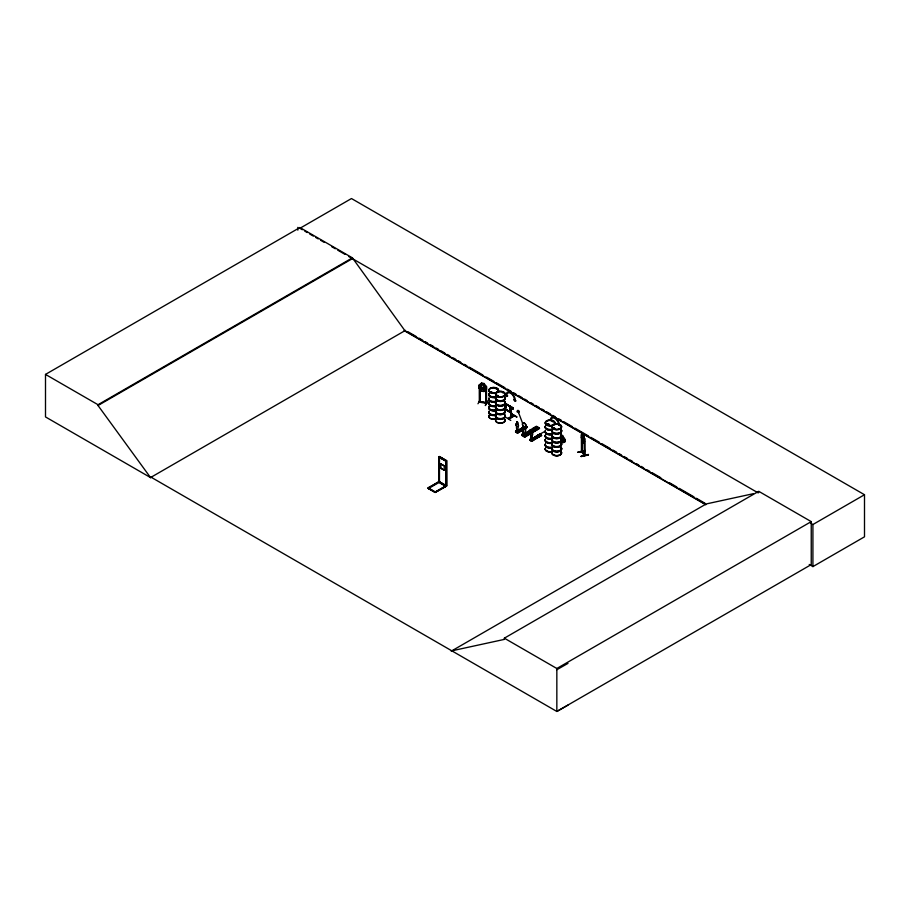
<?xml version="1.0" encoding="UTF-8"?>
<svg xmlns="http://www.w3.org/2000/svg" width="910" height="910" viewBox="0 0 910 910"><rect width="100%" height="100%" fill="white"/><g stroke="black" fill="none" stroke-linecap="round" stroke-linejoin="round"><path stroke-width="1.36" d="M584.55 455.034L581.717 451.542L584.857 455.614L584.8 438.757L584.163 438.21L584.447 455.011M517.801 431.886L518.131 426.574A1.718 1.001 59.5 0 0 517.87 424.219L517.79 422.308M524.319 433.729L523.136 434.332L522.966 425.994A2.582 1.502 59.5 0 1 522.966 423.013A2.582 1.502 59.5 0 1 525.571 424.481A2.582 1.502 59.5 0 1 525.571 427.461L525.195 435.355C521.498 435.196 524.217 432.83 523.489 434.479M525.298 435.298L525.684 427.393A2.582 1.502 59.5 0 0 525.684 424.424A2.582 1.502 59.5 0 0 523.079 422.945A2.582 1.502 59.5 0 0 523.079 425.925L523.489 434.388L523.887 433.57M532.361 430.885L532.145 432.466A1.718 1.001 59.5 0 1 532.407 434.821L532.077 440.133L530.848 439.439L530.587 433.877A1.718 1.001 59.5 0 1 530.917 431.772L531.008 429.952M532.407 434.821L532.145 440.087L530.541 439.075L530.541 440.303M581.467 451.61L581.422 434.73M581.752 452.008L581.752 434.752L582.036 451.906M509.953 405.905L510.1 406.622M510.533 412.366L504.879 409.159M511.682 409.272C509.566 408.363 512.876 409.079 511.079 409.625L510.203 409.09L511.272 408.772M516.573 423.571L516.641 423.525A1.718 1.001 59.5 0 0 516.391 425.596L516.311 425.641A1.718 1.001 59.5 0 1 516.573 423.571L517.096 421.592M517.21 430.953L516.414 431.306L518.461 432.296L518.461 431.567L517.324 432.068L517.608 433.126L527.379 427.37L525.389 425.937M516.357 432.011C516.277 431.42 517.733 430.111 516.584 431.42M530.951 439.632L531.338 438.995L531.099 440.622L531.03 439.257M510.237 406.417L504.879 402.971M509.918 406.736L509.759 412.264L509.759 411.559M510.51 406.702L509.702 406.11M510.237 412.025L504.879 408.59M510.499 412.355L504.697 409.261M582.411 436.163L582.832 434.298M521.987 428.428L521.885 429.065M490.581 391.994L491.639 391.766M496.132 388.945L496.905 389.014L496.291 388.65M496.769 389.036L496.917 388.957M497.906 395.463C499.328 396.112 496.189 396.191 497.793 395.554M503.185 392.438L503.344 392.483M503.185 392.517L502.968 393.029M547.968 424.367L547.718 425.061A4.812 2.775 0 0 0 546.683 425.482M548.252 424.526L547.763 424.208L548.059 424.947M553.132 421.739L552.552 421.398L553.223 421.705M553.018 421.421L553.325 421.466M554.884 428.53L553.485 428.394L554.531 428.701M559.24 425.505L560.014 425.323M559.752 425.072L559.491 425.618A6.495 3.754 60 0 0 554.941 417.588A6.495 3.754 60 0 0 550.345 420.238L549.583 419.806M581.888 435.492L582.491 433.513L581.456 434.798L581.376 437.448L582.468 441.43M578.032 452.361L585.107 450.564L577.884 452.247M518.222 411.183C518.552 408.545 515.572 412.651 517.801 411.786M518.245 411.775C518.552 414.71 520.509 409.022 518.245 411.775L522.636 423.377M438.973 457.195L446.264 461.404M438.973 456.843L446.321 460.949L438.87 456.774L439.086 481.97M439.359 456.547L446.662 460.71L446.662 485.94L435.276 492.526L427.984 488.317L438.961 481.458L446.662 485.94L446.571 460.676L439.371 456.479L438.722 456.865L438.722 481.595L446.321 486.076L446.264 460.858L446.207 486.213L435.276 492.242L428.053 488.181L435.344 492.39M438.495 482.175L445.763 486.406M438.859 481.902L446.093 486.076M438.859 481.549L446.264 485.69M481.606 385.783L482.414 383.611L483.995 386.25M505.562 417.144L510.794 420.443M434.855 492.219L446.093 485.724M446.605 485.872L435.333 492.003M480.423 399.82L477.955 403.756M484.063 383.519L485.189 388.479L483.608 389.764L482.004 389.446L480.389 387.546L481.617 383.11L479.104 385.271L481.583 383.03L484.063 383.519L486.475 386.704L486.509 389.332L484.029 391.573L481.549 391.084L479.104 387.944L479.138 385.226M479.104 387.944L481.549 391.084L481.549 383.076M484.018 391.448L484.029 383.565M479.923 385.385L479.263 385.248L479.32 402.152L486.452 403.323M485.769 386.568L485.815 403.437L486.497 403.517L486.509 386.522L485.826 386.397L485.701 403.392L486.531 403.323M486.497 402.902L479.183 401.458L479.195 402.095L480.093 402.084L480.014 385.237M487.817 400.991L485.292 405.564L487.862 401.299M583.446 438.677L583.094 439.257L582.411 437.335M439.405 482.232L439.405 456.979L439.371 482.266L428.439 488.556M511.079 408.749L511.079 417.474L510.487 406.213L509.918 411.65M490.456 392.29L491.616 391.937L490.774 392.051M497.668 395.463L497.144 396.146M498.111 395.907L497.599 395.509M497.292 396.146L498.236 395.861M547.41 424.174L546.808 424.526L547.342 424.959M547.024 424.515L547.979 424.583L547.206 424.458M554.531 428.485L553.678 428.2M581.456 434.798L582.468 433.422L584.584 438.836L584.584 455.694L581.501 451.701M582.468 433.422L583.526 434.855L583.458 442.84L584.584 441.509L583.538 442.817L582.389 441.452L581.422 437.403M483.995 387.421L482.38 388.138L481.606 386.955M530.928 429.998L531.531 429.895M521.783 428.667L522.681 428.599M537.059 437.118L536.161 437.198M536.968 437.3L536.707 436.641M497.463 395.531L497.258 396.237M554.088 428.041L553.61 428.633M582.059 451.997L582.025 439.325M516.618 430.532L515.629 431.113L516.118 432.296L523.443 427.973M516.994 432.807L515.629 431.84L524.308 427.052M527.356 427.37L526.731 427.006L517.085 432.75L523.705 429.054L517.13 432.773L517.585 433.137M521.953 435.298L521.942 434.059L523.432 433.171L523.75 435.947L524.16 433.581L523.386 434.195L526.196 435.833L525.98 434.616L524.49 436.368L522.158 435.048L523.648 433.296M522.249 435.594L536.115 427.905M535.091 427.177C543.236 430.748 531.144 427.609 536.582 426.301L539.573 428.439L524.911 437.084L521.942 435.151L522.294 435.64L537.298 427.188M524.706 436.823L523.955 436.538L524.729 436.846L539.346 428.064L536.582 426.517L521.714 435.287M538.993 428.144L524.49 436.368M539.198 428.246L524.49 436.834L524.706 435.617L526.196 434.741M531.838 441.361L541.507 435.219L539.664 434.184L529.995 440.326L540.165 434.775L530.029 440.338L529.904 439.359L530.894 438.768L530.041 440.019M530.109 440.383L540.142 434.775M541.655 435.606L531.247 441.031L541.507 435.219M531.747 441.202L529.745 440.178L539.664 434.332L541.302 435.412M531.599 441.213L531.599 440.315L531.599 440.895M516.641 422.012L517.255 421.66M518.131 426.574L518.052 426.619A1.718 1.001 59.5 0 0 517.801 424.265L517.346 421.819M516.755 430.612L515.629 431.113M524.16 426.801L515.47 431.932L524.183 426.904M515.879 432.17L523.318 427.825M518.461 431.567L517.324 432.068M527.231 426.983L526.242 427.711L527.231 427.131L525.389 426.085M517.483 432.978L523.671 429.509M522.897 435.469L522.897 433.626L523.955 434.104M523.466 434.4L523.83 434.172M529.802 430.293C537.947 433.865 525.855 430.726 531.292 429.418L534.056 431.192L531.292 429.418M532.612 428.633C540.756 432.216 528.664 429.076 534.102 427.757L536.866 429.543L534.102 427.757M521.726 435.31L537.139 426.961M536.729 426.858L522.078 435.503L537.116 426.824M532.077 432.512L531.94 430.953M523.955 436.538L538.811 427.768M524.319 436.754L539.334 427.859M530.587 433.877L530.758 439.598L531.383 439.325M535.148 436.993L536.138 436.265L537.981 437.3M539.857 436.197L538.003 435.162C534.909 436.129 541.939 437.892 537.014 435.742L545.158 431.26M538.674 434.764C543.588 436.914 536.559 435.162 539.664 434.184M531.599 440.315L532.737 439.814L532.737 440.542M531.235 441.009L541.154 435.162M151.196 477.261L150.605 477.613L45.5 416.928L45.5 374.408L299.89 227.534L352.409 257.849L404.927 330.694L705.614 504.299M299.89 227.534L299.89 228.319L351.476 198.539L864.5 494.733L864.5 536.82L812.914 566.6L809.229 564.462M45.5 374.408L98.018 404.723L352.409 257.849M567.976 705.113L556.84 711.461L151.128 477.227L150.525 477.568L98.018 405.507L352.409 258.633M150.525 477.568L405.519 330.353M506.233 405.951L506.108 408.055L506.165 405.951L504.629 403.687L510.499 406.747L504.879 403.539M511.795 407.191C513.115 407.157 514.002 410.296 511.636 408.249L511.795 407.191L513.149 407.976M511.454 408.522C510.021 406.463 512.967 418.93 511.192 416.882M511.636 408.249L513.149 408.931M510.851 408.169L510.464 409.09L511.682 409.09M511.386 413.834L516.846 416.985L511.352 413.811M507.734 418.395L513.456 415.335M508.644 418.657L514.15 415.517L508.701 418.907M508.94 419.066L514.412 415.904M511.079 413.743L516.823 416.973M440.508 463.827L444.308 465.84L444.16 470.14L440.508 468.036L440.508 463.827L444.308 465.84M438.722 456.865L446.014 461.074L446.605 460.676M440.508 468.036L444.16 470.14M435.719 492.208L427.984 487.783L439.371 481.731M560.492 441.213L562.846 442.567C567.976 442.112 563.597 435.708 560.492 434.991L563.324 436.868L560.89 435.685M560.89 440.724L563.324 442.476L560.89 441.293M451.224 651.173L706.217 503.947L753.196 493.732M451.815 650.821L504.333 639.4L504.333 638.183L758.724 491.309L811.242 521.623L811.242 564.587L556.84 711.461L556.84 668.497L811.242 521.623M758.724 492.526L758.132 492.879L348.746 256.518M810.48 523.102L812.914 524.513L864.5 494.733M556.84 669.726L567.976 663.379M522.693 428.94L521.999 428.997M531.315 430.282L532.782 430.623M536.263 436.675L536.07 437.244M491.593 392.278L491.286 392.392M547.297 424.208L546.921 424.777M479.274 401.31L486.588 402.766M486.395 403.517L486.338 402.902M582.491 441.384L582.389 433.444M583.446 442.749L582.411 441.407M581.854 451.61L584.243 454.807M581.172 456.217C603.193 451.007 566.327 460.278 588.269 454.465M581.172 456.558L588.417 454.977M531.486 430.202L532.748 430.498L531.94 431.124M560.856 437.949L562.767 438.381L564.735 440.884L562.767 440.451L560.856 438.643M536.411 436.754L537.059 436.789M510.26 412.56L504.697 408.692M554.213 427.996L554.668 428.144M516.732 431.056L516.391 425.596M485.94 402.607L486.452 402.709M479.331 401.515L479.945 401.424M479.331 402.129L479.923 402.22L479.798 385.226M511.136 409.022L511.079 417.474M445.843 460.676L445.673 485.963M489.034 402.425A4.789 2.764 0 0 0 490.74 405.337L490.99 405.36M531.303 429.873L532.054 430.794M523.705 429.201L521.862 428.166M535.148 436.846L536.991 437.892M522.897 433.626L523.603 433.968M532.737 439.814L532.589 440.315M516.914 431.101L516.266 430.828L516.266 432.057M531.19 440.565L530.632 439.018M299.89 228.319L302.336 229.73M304.782 231.14L307.227 232.55M309.662 233.961L313.324 236.077M315.77 237.487L318.216 238.898M320.661 240.308L324.324 242.424M331.649 246.655L335.312 248.771M337.758 250.182L345.083 254.402M407.976 331.763L416.564 336.723M419.021 338.145L422.706 340.272M425.152 341.682L427.609 343.104M430.066 344.515L433.751 346.642M436.209 348.064L438.654 349.486M441.111 350.896L444.797 353.023M447.254 354.445L449.699 355.855M453.385 357.983L455.842 359.404M458.299 360.815L460.744 362.237M464.43 364.364L466.887 365.774M469.344 367.196L482.846 374.988M486.52 377.115L493.891 381.37M496.337 382.78L504.936 387.74M507.382 389.161L511.067 391.289M513.524 392.699L515.981 394.121M518.438 395.543L522.112 397.659M524.57 399.08L527.026 400.502M530.701 402.618L533.158 404.04M535.615 405.462L539.3 407.589M541.757 409L544.203 410.421M546.66 411.832L550.345 413.959M552.802 415.381L555.248 416.791M558.933 418.918L561.39 420.34M563.847 421.751L572.435 426.71M574.892 428.132L588.395 435.924M590.84 437.346L599.44 442.305M601.885 443.716L610.485 448.687M612.931 450.097L616.616 452.224M619.073 453.646L621.53 455.057M623.987 456.479L627.661 458.606M630.118 460.016L632.575 461.438M636.249 463.565L638.706 464.976M641.163 466.398L643.62 467.808M647.306 469.935L649.751 471.357M652.208 472.768L660.796 477.739M669.396 482.698L676.756 486.941M679.213 488.363L693.943 496.86M696.389 498.282L704.988 503.241M404.12 330.58L705.796 504.754M551.801 421.08L551.028 420.636A5.426 3.128 60 0 1 554.861 418.429A5.426 3.128 60 0 1 558.695 425.061M561.083 435.003L563.324 436.299M504.697 403.084L510.26 406.406L510.271 412.492M561.026 436.334L565.042 439.689L565.099 441.828L561.026 440.474M510.692 408.965L511.306 409.318L511.306 408.613M504.333 638.183L556.84 668.497M523.341 434.172L523.432 433.171M582.753 434.32L583.446 437.505M584.959 450.45L577.895 452.224M581.888 437.494L583.276 440.872L583.958 440.167L583.446 434.878L584.516 438.859M812.914 524.513L812.914 566.6M563.131 436.402L563.131 436.982M563.131 442.021L563.131 442.59M530.894 438.768L530.894 439.507M525.98 434.616L525.98 435.492M523.034 433.558L523.034 435.389M518.313 431.488L518.313 432.068M512.99 408.055L512.99 409.022M504.675 405.496L504.675 406.872M479.456 401.299L479.445 401.936M446.014 461.074L446.014 485.803M440.667 463.736L440.667 467.945M297.832 227.375L297.832 230.162M98.018 404.723L98.018 405.507M552.484 438.12A4.789 2.764 0 0 1 547.16 437.915A4.789 2.764 0 0 1 545.454 435.003M545.363 426.449A4.891 2.821 0 0 0 547.103 429.418A4.891 2.821 0 0 0 552.529 429.622A4.891 2.821 0 0 0 556.761 433.854A4.891 2.821 0 0 0 561.004 429.622M546.626 425.175A4.891 2.821 0 0 1 548.821 424.447M552.484 429.85A4.812 2.775 0 0 1 547.149 429.645A4.812 2.775 0 0 1 545.431 426.722M545.363 426.21A4.891 2.821 0 0 0 547.103 429.179A4.891 2.821 0 0 0 552.529 429.384A4.891 2.821 0 0 0 556.761 433.615A4.891 2.821 0 0 0 561.004 429.384M546.626 424.936A4.891 2.821 0 0 1 548.821 424.208M545.431 425.948A4.812 2.775 0 0 0 547.149 428.872A4.812 2.775 0 0 0 552.484 429.076A4.812 2.775 0 0 0 556.761 433.308A4.812 2.775 0 0 0 560.935 429.133M546.683 424.697A4.812 2.775 0 0 1 548.832 423.98M545.431 431.374A4.812 2.775 0 0 0 547.149 434.298A4.812 2.775 0 0 0 552.484 434.502A4.812 2.775 0 0 0 556.761 438.722A4.812 2.775 0 0 0 560.935 434.559M545.363 431.09A4.891 2.821 0 0 0 547.103 434.059A4.891 2.821 0 0 0 552.529 434.263A4.891 2.821 0 0 0 556.761 438.506A4.891 2.821 0 0 0 561.004 434.263M552.529 434.024A4.891 2.821 0 0 1 547.103 433.82A4.891 2.821 0 0 1 545.363 430.851M552.484 433.717A4.812 2.775 0 0 1 547.149 433.513A4.812 2.775 0 0 1 545.431 430.589M552.586 438.29A4.834 2.787 0 0 0 556.761 442.476A4.834 2.787 0 0 0 560.947 438.29A4.8 2.775 0 0 1 556.761 442.34A4.8 2.775 0 0 1 552.609 438.176A4.834 2.787 0 0 1 547.137 438.028A4.834 2.787 0 0 1 545.42 435.094M552.484 438.802A4.789 2.764 0 0 1 547.16 438.597A4.789 2.764 0 0 1 545.454 435.697M552.484 451.36A4.789 2.764 0 0 1 547.16 451.155A4.789 2.764 0 0 1 545.454 448.243M545.42 435.458A4.834 2.787 0 0 0 547.137 438.392A4.834 2.787 0 0 0 552.495 438.597A4.834 2.787 0 0 0 556.761 442.817A4.834 2.787 0 0 0 560.947 438.631M552.484 443.09A4.812 2.775 0 0 1 547.149 442.886A4.812 2.775 0 0 1 545.431 439.962M545.431 439.189A4.812 2.775 0 0 0 547.149 442.112A4.812 2.775 0 0 0 552.484 442.317A4.812 2.775 0 0 0 556.761 446.548A4.812 2.775 0 0 0 560.935 442.374M545.431 444.615A4.812 2.775 0 0 0 547.149 447.538A4.812 2.775 0 0 0 552.484 447.743A4.812 2.775 0 0 0 556.761 451.963A4.812 2.775 0 0 0 560.935 447.8M545.363 444.33A4.891 2.821 0 0 0 547.103 447.299A4.891 2.821 0 0 0 552.529 447.504A4.891 2.821 0 0 0 556.761 451.747A4.891 2.821 0 0 0 561.004 447.504M545.363 444.091A4.891 2.821 0 0 0 547.103 447.06A4.891 2.821 0 0 0 552.529 447.265A4.891 2.821 0 0 0 556.761 451.508A4.891 2.821 0 0 0 561.004 447.265M552.484 446.958A4.812 2.775 0 0 1 547.149 446.753A4.812 2.775 0 0 1 545.431 443.83M545.363 439.689A4.891 2.821 0 0 0 547.103 442.658A4.891 2.821 0 0 0 552.529 442.863A4.891 2.821 0 0 0 556.761 447.094A4.891 2.821 0 0 0 561.004 442.863M545.363 439.45A4.891 2.821 0 0 0 547.103 442.419A4.891 2.821 0 0 0 552.529 442.624A4.891 2.821 0 0 0 556.761 446.855A4.891 2.821 0 0 0 561.004 442.624M545.42 448.505A4.834 2.787 0 0 0 547.137 451.44A4.834 2.787 0 0 0 552.495 451.633A4.834 2.787 0 0 0 556.761 455.717A4.834 2.787 0 0 0 560.947 451.531M545.42 448.334A4.834 2.787 0 0 0 547.137 451.269A4.834 2.787 0 0 0 552.495 451.474A4.8 2.775 0 0 0 556.761 455.58A4.8 2.775 0 0 0 560.924 451.417M560.935 433.786A4.812 2.775 0 0 1 556.761 437.949A4.812 2.775 0 0 1 552.597 433.786M560.935 429.918A4.812 2.775 0 0 1 556.761 434.081A4.812 2.775 0 0 1 552.597 429.918M561.004 434.024A4.891 2.821 0 0 1 556.761 438.267A4.891 2.821 0 0 1 552.529 434.024M560.935 438.882A4.812 2.775 0 0 1 556.761 443.045A4.812 2.775 0 0 1 552.597 438.882M560.947 451.69A4.834 2.787 0 0 1 556.761 455.864A4.834 2.787 0 0 1 552.586 451.69M560.935 447.026A4.812 2.775 0 0 1 556.761 451.189A4.812 2.775 0 0 1 552.597 447.026M560.935 443.159A4.812 2.775 0 0 1 556.761 447.322A4.812 2.775 0 0 1 552.597 443.159M496.064 405.541A4.789 2.764 0 0 1 490.74 405.337M496.075 397.283A4.823 2.787 0 0 1 490.729 397.078A4.823 2.787 0 0 1 489 394.155M496.064 396.498A4.812 2.775 0 0 1 490.729 396.294A4.812 2.775 0 0 1 489.011 393.37M496.064 401.924A4.812 2.775 0 0 1 490.729 401.72A4.812 2.775 0 0 1 489.011 398.796M488.943 398.512A4.891 2.821 0 0 0 490.683 401.481A4.891 2.821 0 0 0 496.109 401.685A4.891 2.821 0 0 0 500.341 405.928A4.891 2.821 0 0 0 504.584 401.697M488.943 398.273A4.891 2.821 0 0 0 490.683 401.242A4.891 2.821 0 0 0 496.109 401.447A4.891 2.821 0 0 0 500.341 405.689A4.891 2.821 0 0 0 504.584 401.458M496.075 401.151A4.823 2.787 0 0 1 490.729 400.946A4.823 2.787 0 0 1 489 398.011M488.943 393.871A4.891 2.821 0 0 0 490.683 396.84A4.891 2.821 0 0 0 496.109 397.044A4.891 2.821 0 0 0 500.341 401.287A4.891 2.821 0 0 0 504.584 397.044M488.943 393.632A4.891 2.821 0 0 0 490.683 396.601A4.891 2.821 0 0 0 496.109 396.805A4.891 2.821 0 0 0 500.341 401.048A4.891 2.821 0 0 0 504.584 396.805M496.064 405.803A4.812 2.775 0 0 1 490.729 405.598A4.812 2.775 0 0 1 489.011 402.675M496.064 406.235A4.812 2.775 0 0 1 490.729 406.042A4.812 2.775 0 0 1 489.011 403.119M496.064 418.782A4.789 2.764 0 0 1 490.74 418.577A4.789 2.764 0 0 1 489.034 415.665M489 402.88A4.834 2.787 0 0 0 490.717 405.814A4.834 2.787 0 0 0 496.075 406.019A4.834 2.787 0 0 0 500.341 410.239A4.834 2.787 0 0 0 504.527 406.053M496.075 410.524A4.823 2.787 0 0 1 490.729 410.319A4.823 2.787 0 0 1 489 407.396M496.064 409.739A4.812 2.775 0 0 1 490.729 409.534A4.812 2.775 0 0 1 489.011 406.611M496.064 415.165A4.812 2.775 0 0 1 490.729 414.96A4.812 2.775 0 0 1 489.011 412.037M488.943 411.752A4.891 2.821 0 0 0 490.683 414.721A4.891 2.821 0 0 0 496.109 414.926A4.891 2.821 0 0 0 500.341 419.169A4.891 2.821 0 0 0 504.584 414.937M488.943 411.513A4.891 2.821 0 0 0 490.683 414.482A4.891 2.821 0 0 0 496.109 414.687A4.891 2.821 0 0 0 500.341 418.93A4.891 2.821 0 0 0 504.584 414.698M496.064 414.38A4.812 2.775 0 0 1 490.729 414.186A4.812 2.775 0 0 1 489.011 411.263M488.943 407.111A4.891 2.821 0 0 0 490.683 410.08A4.891 2.821 0 0 0 496.109 410.285A4.891 2.821 0 0 0 500.341 414.528A4.891 2.821 0 0 0 504.584 410.285M488.943 406.872A4.891 2.821 0 0 0 490.683 409.841A4.891 2.821 0 0 0 496.109 410.046A4.891 2.821 0 0 0 500.341 414.289A4.891 2.821 0 0 0 504.584 410.046M496.075 418.907A4.834 2.787 0 0 1 490.717 418.702A4.834 2.787 0 0 1 489 415.768M504.515 401.981A4.812 2.775 0 0 1 500.341 406.156A4.812 2.775 0 0 1 496.177 401.981M504.493 405.621A4.789 2.764 0 0 1 500.341 409.773A4.789 2.764 0 0 1 496.189 405.621M504.515 405.883A4.812 2.775 0 0 1 500.341 410.057A4.812 2.775 0 0 1 496.177 405.883M504.527 401.208A4.823 2.787 0 0 1 500.341 405.382A4.823 2.787 0 0 1 496.166 401.208M504.527 397.34A4.823 2.787 0 0 1 500.341 401.515A4.823 2.787 0 0 1 496.166 397.34M504.515 396.555A4.812 2.775 0 0 1 500.341 400.73A4.812 2.775 0 0 1 496.177 396.555M504.515 415.222A4.812 2.775 0 0 1 500.341 419.396A4.812 2.775 0 0 1 496.177 415.222M504.493 418.862A4.789 2.764 0 0 1 500.341 423.013A4.789 2.764 0 0 1 496.189 418.862M504.493 406.304A4.789 2.764 0 0 1 500.341 410.455A4.789 2.764 0 0 1 496.189 406.304M504.515 419.123A4.812 2.775 0 0 1 500.341 423.298A4.812 2.775 0 0 1 496.177 419.123M504.527 414.448A4.823 2.787 0 0 1 500.341 418.623A4.823 2.787 0 0 1 496.166 414.448M504.527 410.581A4.823 2.787 0 0 1 500.341 414.755A4.823 2.787 0 0 1 496.166 410.581M504.515 409.796A4.812 2.775 0 0 1 500.341 413.97A4.812 2.775 0 0 1 496.177 409.796M507.587 395.93L506.483 396.521L505.38 394.656L506.142 395.099A6.495 3.754 60 0 1 510.726 392.438A6.495 3.754 60 0 1 515.322 400.4L516.084 400.844L514.912 401.39L513.729 399.479L514.491 399.922A5.426 3.128 60 0 0 510.658 393.279A5.426 3.128 60 0 0 506.825 395.486L507.587 395.93M522.715 429.645L520.873 428.599L522.715 429.645M547.683 425.175A4.8 2.775 0 0 0 554.884 422.775A4.8 2.775 0 0 0 547.683 420.375A4.8 2.775 0 0 0 547.683 425.175M547.683 425.573A4.8 2.775 0 0 0 554.884 423.173A4.8 2.775 0 0 0 547.683 420.773A4.8 2.775 0 0 0 547.683 425.573M547.672 425.345A4.834 2.787 0 0 0 554.918 422.934A4.834 2.787 0 0 0 547.672 420.511A4.834 2.787 0 0 0 547.672 425.345M554.361 429.031A4.8 2.775 0 0 0 561.572 426.631A4.8 2.775 0 0 0 554.361 424.231A4.8 2.775 0 0 0 554.361 429.031M554.361 429.429A4.812 2.775 0 0 0 561.584 427.029A4.812 2.775 0 0 0 554.361 424.617A4.812 2.775 0 0 0 554.361 429.429M554.349 429.201A4.834 2.787 0 0 0 561.595 426.79A4.834 2.787 0 0 0 554.349 424.367A4.834 2.787 0 0 0 554.349 429.201M491.252 392.597A4.812 2.775 0 0 0 498.475 390.185A4.812 2.775 0 0 0 491.252 387.785A4.812 2.775 0 0 0 491.252 392.597M491.263 392.983A4.8 2.775 0 0 0 498.464 390.583A4.8 2.775 0 0 0 491.263 388.183A4.8 2.775 0 0 0 491.263 392.983M491.241 392.767A4.834 2.787 0 0 0 498.498 390.356A4.834 2.787 0 0 0 491.241 387.933A4.834 2.787 0 0 0 491.241 392.767M497.941 396.453A4.812 2.775 0 0 0 505.152 394.053A4.812 2.775 0 0 0 497.941 391.641A4.812 2.775 0 0 0 497.941 396.453M497.952 396.851A4.789 2.764 0 0 0 505.141 394.451A4.789 2.764 0 0 0 497.952 392.051A4.789 2.764 0 0 0 497.952 396.851M497.929 396.623A4.834 2.787 0 0 0 505.175 394.212A4.834 2.787 0 0 0 497.929 391.8A4.834 2.787 0 0 0 497.929 396.623"/></g></svg>
